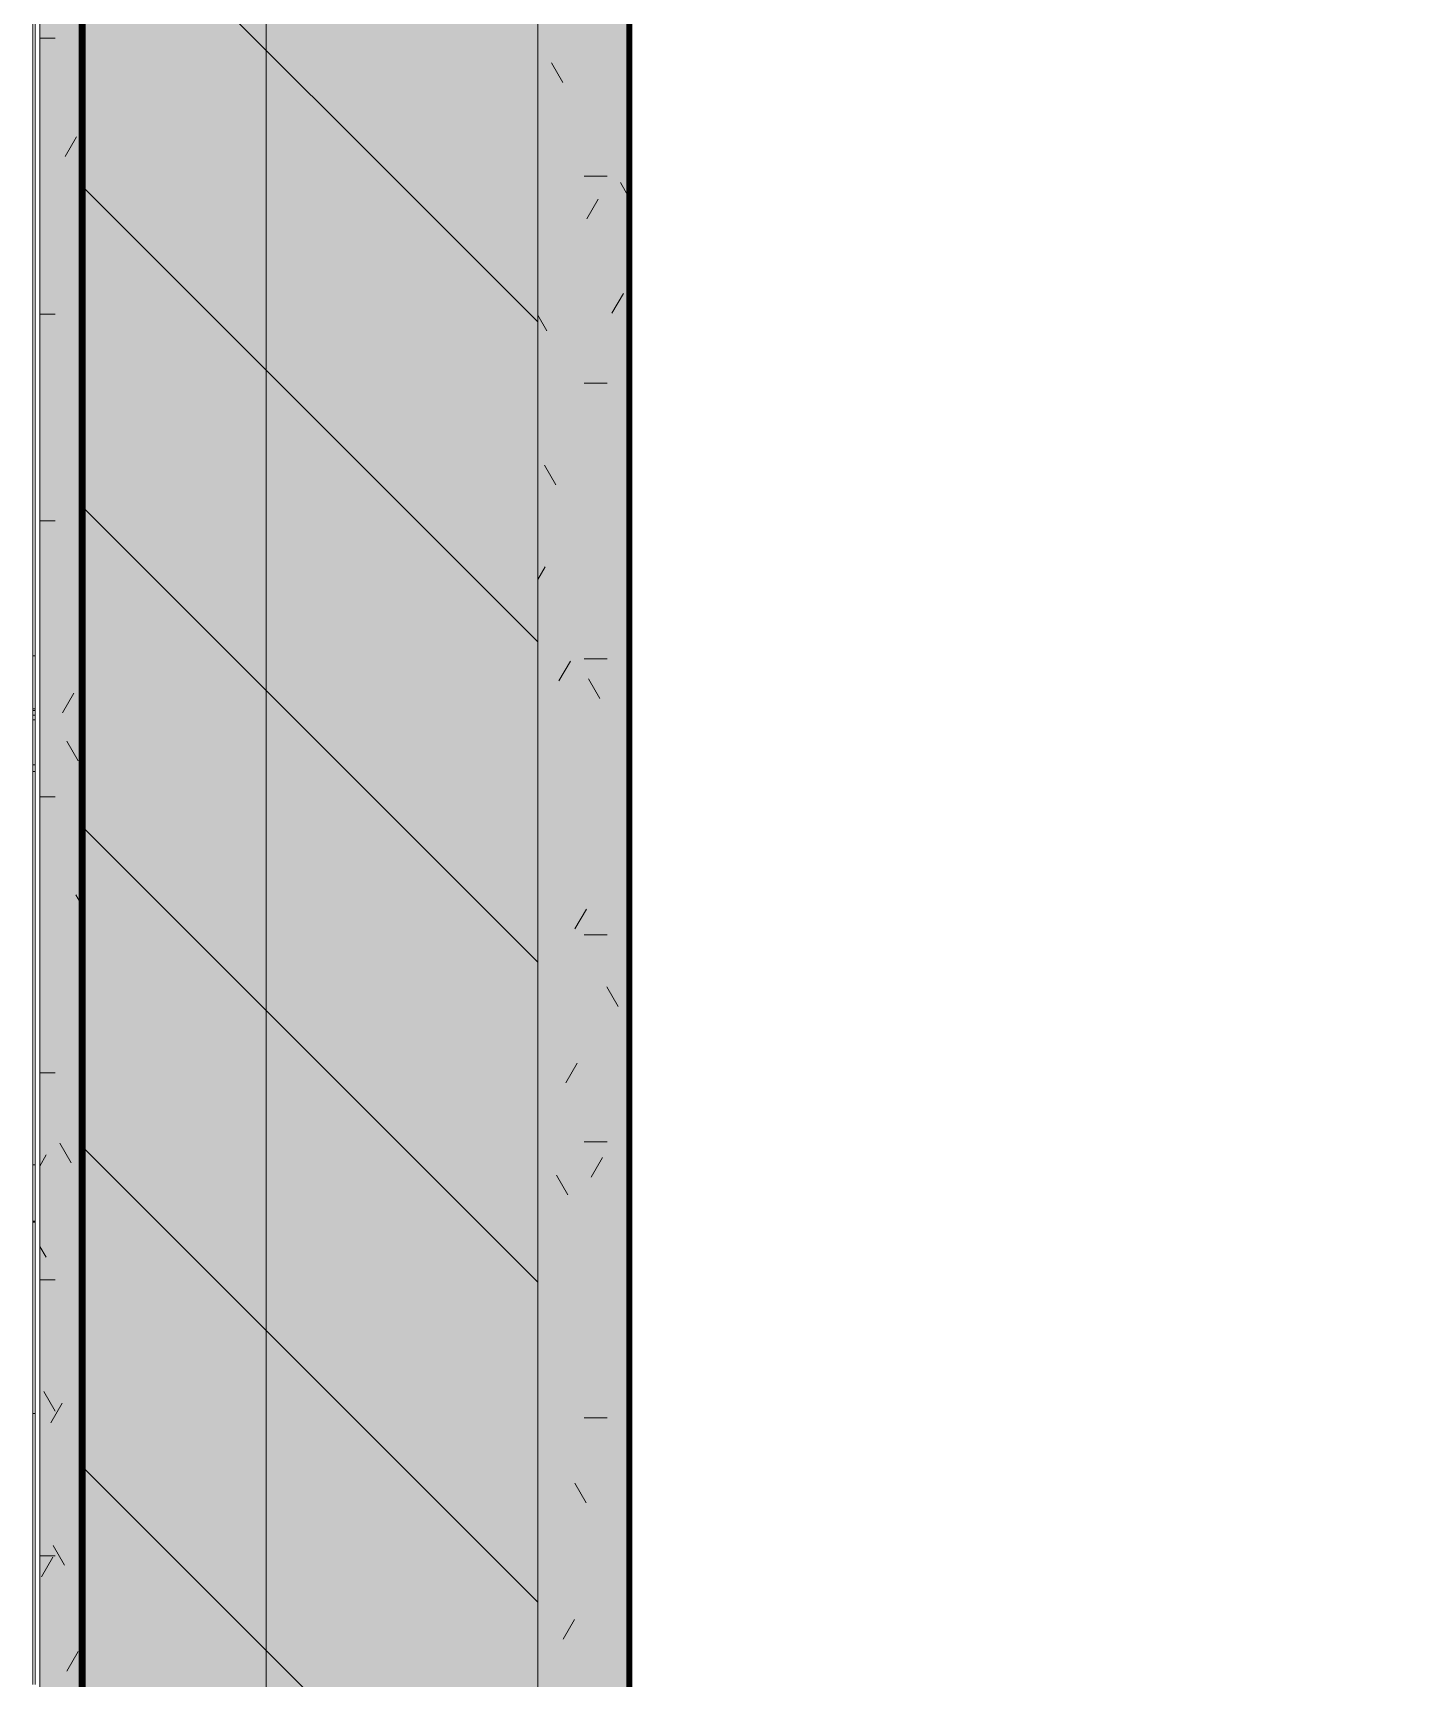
# Model space of a CAD drawing. Header units: millimetres. Extents: x -3817 to 677485, y -22715 to 103890.
# Drawn here: x 434386 to 434994, y 3450 to 4177 of the extents above; entities that cross this region are included whole.
import ezdxf

# ---------------------------------------------------------------- set-up
doc = ezdxf.new("R2010")
doc.units = ezdxf.units.MM
doc.layers.add('PDF _Геометрия', color=7, linetype='Continuous', true_color=0x1d1d1d)
doc.layers.add('PDF _Сплошная заливка', color=7, linetype='Continuous', true_color=0xffffff)

msp = doc.modelspace()

# ---------------------------------------------------------------- hatches: boundary and pattern name
at = {"layer": 'PDF _Сплошная заливка', "transparency": 33554559}
msp.add_hatch(color=256, dxfattribs=at).paths.add_polyline_path([(434481.98, 2069), (434608.64, 2069), (434608.64, 4319), (434408.64, 4319), (434408.64, 2069)])

# ---------------------------------------------------------------- linework, layer by layer
at = {"layer": 'PDF _Геометрия', "color": 171, "lineweight": 70, "true_color": 0x8080ff}
msp.add_lwpolyline([(434406.64, 12309), (434406.64, 2089.5), (434407.64, 2089.5), (434407.64, 12309)], close=True, dxfattribs=at)
at = {"layer": 'PDF _Геометрия', "color": 9, "lineweight": 9, "true_color": 0xc0c0c0}
for points in [[(434388.64, 12298), (434388.64, 1994), (434408.64, 1994), (434408.64, 2044), (434408.64, 2056.5), (434408.64, 2069), (434408.64, 4319), (434608.64, 4319), (434608.64, 2069), (434648.64, 2069)], [(436928.64, 2439), (436928.64, 2089), (434648.64, 2089), (434648.64, 4319)], [(434385.59, 4184.88), (434385.59, 4167.87), (434385.59, 4151.14), (434385.59, 4134.79), (434385.59, 4118.91), (434385.59, 4103.48), (434385.59, 4088.42), (434385.59, 4073.58), (434385.59, 4058.86), (434385.59, 4044.13), (434385.59, 4029.27), (434385.59, 4014.17), (434385.59, 3998.74), (434385.59, 3983.03), (434385.59, 3967.07), (434385.59, 3950.91), (434385.59, 3934.58), (434385.59, 3918.12), (434385.59, 3901.58)], [(434385.59, 3447.15), (434385.59, 3460.98), (434385.59, 3474.66), (434385.59, 3488.3), (434385.59, 3501.98), (434385.59, 3515.82), (434385.59, 3529.91), (434385.59, 3544.3), (434385.59, 3558.8), (434385.59, 3573.2), (434385.59, 3587.28), (434385.59, 3600.8), (434385.59, 3613.55), (434385.59, 3625.4), (434385.59, 3636.5), (434385.59, 3647.09), (434385.59, 3657.37), (434385.59, 3667.55), (434385.59, 3677.84), (434385.59, 3688.42), (434385.59, 3699.49), (434385.59, 3711.23), (434385.59, 3723.67), (434385.59, 3736.5), (434385.59, 3749.34), (434385.59, 3761.83), (434385.59, 3773.63), (434385.59, 3784.8), (434385.59, 3795.66), (434385.59, 3806.49), (434385.59, 3817.62), (434385.59, 3829.35), (434385.59, 3841.84), (434385.59, 3855), (434385.59, 3868.73), (434385.59, 3882.93), (434385.59, 3897.48), (434385.59, 3912.28), (434385.59, 3927.32), (434385.59, 3942.75), (434385.59, 3958.69), (434385.59, 3975.29), (434385.59, 3992.69), (434385.59, 4011.03), (434385.59, 4030.45), (434385.59, 4051.12), (434385.59, 4073.32), (434385.59, 4097.36), (434385.59, 4123.55), (434385.59, 4152.18), (434385.59, 4183.56)], [(434386.59, 3901.58), (434386.59, 3918.12), (434386.59, 3934.58), (434386.59, 3950.91), (434386.59, 3967.07), (434386.59, 3983.03), (434386.59, 3998.74), (434386.59, 4014.17), (434386.59, 4029.27), (434386.59, 4044.13), (434386.59, 4058.86), (434386.59, 4073.58), (434386.59, 4088.42), (434386.59, 4103.48), (434386.59, 4118.91), (434386.59, 4134.79), (434386.59, 4151.14), (434386.59, 4167.87), (434386.59, 4184.88)], [(434386.59, 4183.56), (434386.59, 4152.18), (434386.59, 4123.55), (434386.59, 4097.36), (434386.59, 4073.32), (434386.59, 4051.12), (434386.59, 4030.45), (434386.59, 4011.03), (434386.59, 3992.69), (434386.59, 3975.29), (434386.59, 3958.69), (434386.59, 3942.75), (434386.59, 3927.32), (434386.59, 3912.28), (434386.59, 3897.48), (434386.59, 3882.93), (434386.59, 3868.73), (434386.59, 3855), (434386.59, 3841.84), (434386.59, 3829.35), (434386.59, 3817.62), (434386.59, 3806.49), (434386.59, 3795.66), (434386.59, 3784.8), (434386.59, 3773.63), (434386.59, 3761.83), (434386.59, 3749.34), (434386.59, 3736.5), (434386.59, 3723.67), (434386.59, 3711.23), (434386.59, 3699.49), (434386.59, 3688.42), (434386.59, 3677.84), (434386.59, 3667.55), (434386.59, 3657.37), (434386.59, 3647.09), (434386.59, 3636.5), (434386.59, 3625.4), (434386.59, 3613.55), (434386.59, 3600.8), (434386.59, 3587.28), (434386.59, 3573.2), (434386.59, 3558.8), (434386.59, 3544.3), (434386.59, 3529.91), (434386.59, 3515.82), (434386.59, 3501.98), (434386.59, 3488.3), (434386.59, 3474.66), (434386.59, 3460.98), (434386.59, 3447.15)], [(434385.59, 4117.76), (434385.59, 4115.48), (434385.59, 4112.82), (434385.59, 4109.8), (434385.59, 4106.43), (434385.59, 4102.72), (434385.59, 4098.68), (434385.59, 4094.33), (434385.59, 4089.72), (434385.59, 4084.9), (434385.59, 4079.98), (434385.59, 4075), (434385.59, 4070.06), (434385.59, 4065.23), (434385.59, 4060.58), (434385.59, 4056.17), (434385.59, 4052.01), (434385.59, 4048.09), (434385.59, 4044.39), (434385.59, 4040.91), (434385.59, 4037.63), (434385.59, 4034.56), (434385.59, 4031.67), (434385.59, 4028.95), (434385.59, 4026.42), (434385.59, 4024.08)], [(434385.59, 4023.4), (434385.59, 4025.74), (434385.59, 4028.27), (434385.59, 4030.98), (434385.59, 4033.87), (434385.59, 4036.95), (434385.59, 4040.23), (434385.59, 4043.71), (434385.59, 4047.41), (434385.59, 4051.33), (434385.59, 4055.49), (434385.59, 4059.9), (434385.59, 4064.55), (434385.59, 4069.38), (434385.59, 4074.32), (434385.59, 4079.29), (434385.59, 4084.22), (434385.59, 4089.03), (434385.59, 4093.65), (434385.59, 4098), (434385.59, 4102.03), (434385.59, 4105.74), (434385.59, 4109.12), (434385.59, 4112.14), (434385.59, 4114.8), (434385.59, 4117.08)], [(434386.59, 4024.08), (434386.59, 4026.42), (434386.59, 4028.95), (434386.59, 4031.67), (434386.59, 4034.56), (434386.59, 4037.63), (434386.59, 4040.91), (434386.59, 4044.39), (434386.59, 4048.09), (434386.59, 4052.01), (434386.59, 4056.17), (434386.59, 4060.58), (434386.59, 4065.23), (434386.59, 4070.06), (434386.59, 4075), (434386.59, 4079.98), (434386.59, 4084.9), (434386.59, 4089.72), (434386.59, 4094.33), (434386.59, 4098.68), (434386.59, 4102.72), (434386.59, 4106.43), (434386.59, 4109.8), (434386.59, 4112.82), (434386.59, 4115.48), (434386.59, 4117.76)], [(434386.59, 4117.08), (434386.59, 4114.8), (434386.59, 4112.14), (434386.59, 4109.12), (434386.59, 4105.74), (434386.59, 4102.03), (434386.59, 4098), (434386.59, 4093.65), (434386.59, 4089.03), (434386.59, 4084.22), (434386.59, 4079.29), (434386.59, 4074.32), (434386.59, 4069.38), (434386.59, 4064.55), (434386.59, 4059.9), (434386.59, 4055.49), (434386.59, 4051.33), (434386.59, 4047.41), (434386.59, 4043.71), (434386.59, 4040.23), (434386.59, 4036.95), (434386.59, 4033.87), (434386.59, 4030.98), (434386.59, 4028.27), (434386.59, 4025.74), (434386.59, 4023.4)], [(434385.59, 4058.41), (434385.59, 4060.58), (434385.59, 4062.78), (434385.59, 4064.97), (434385.59, 4067.09)], [(434385.59, 4066.41), (434385.59, 4064.29), (434385.59, 4062.1), (434385.59, 4059.9), (434385.59, 4057.73)], [(434386.59, 4067.09), (434386.59, 4064.97), (434386.59, 4062.78), (434386.59, 4060.58), (434386.59, 4058.41)], [(434386.59, 4057.73), (434386.59, 4059.9), (434386.59, 4062.1), (434386.59, 4064.29), (434386.59, 4066.41)], [(434385.59, 4038.29), (434385.59, 4046.17), (434385.59, 4049.83), (434385.59, 4052.21)], [(434385.59, 4051.53), (434385.59, 4049.15), (434385.59, 4045.49), (434385.59, 4037.61)], [(434386.59, 4052.21), (434386.59, 4049.83), (434386.59, 4046.17), (434386.59, 4038.29)], [(434386.59, 4037.61), (434386.59, 4045.49), (434386.59, 4049.15), (434386.59, 4051.53)], [(434385.59, 4023.29), (434385.59, 4025.5), (434385.59, 4028.47), (434385.59, 4032.38), (434385.59, 4037.42)], [(434385.59, 4036.74), (434385.59, 4031.7), (434385.59, 4027.79), (434385.59, 4024.82), (434385.59, 4022.61)], [(434386.59, 4037.42), (434386.59, 4032.38), (434386.59, 4028.47), (434386.59, 4025.5), (434386.59, 4023.29)], [(434386.59, 4022.61), (434386.59, 4024.82), (434386.59, 4027.79), (434386.59, 4031.7), (434386.59, 4036.74)], [(434385.59, 3957.7), (434385.59, 3955.42), (434385.59, 3952.76), (434385.59, 3949.74), (434385.59, 3946.37), (434385.59, 3942.66), (434385.59, 3938.62), (434385.59, 3934.27), (434385.59, 3929.66), (434385.59, 3924.84), (434385.59, 3919.92), (434385.59, 3914.94), (434385.59, 3910), (434385.59, 3905.17), (434385.59, 3900.52), (434385.59, 3896.11), (434385.59, 3891.95), (434385.59, 3888.03), (434385.59, 3884.33), (434385.59, 3880.85), (434385.59, 3877.57), (434385.59, 3874.5), (434385.59, 3871.61), (434385.59, 3868.89), (434385.59, 3866.36), (434385.59, 3864.02), (434385.59, 3861.91), (434385.59, 3860.06), (434385.59, 3858.48), (434385.59, 3857.22), (434385.59, 3856.27), (434385.59, 3855.6), (434385.59, 3855.16), (434385.59, 3854.88), (434385.59, 3854.69), (434385.59, 3854.55), (434385.59, 3854.39), (434385.59, 3854.18), (434385.59, 3853.97), (434385.59, 3853.76), (434385.59, 3853.57), (434385.59, 3853.44), (434385.59, 3853.38)], [(434385.59, 3852.52), (434385.59, 3852.58), (434385.59, 3852.72), (434385.59, 3852.9), (434385.59, 3853.11), (434385.59, 3853.33), (434385.59, 3853.53), (434385.59, 3853.69), (434385.59, 3853.83), (434385.59, 3854.02), (434385.59, 3854.3), (434385.59, 3854.75), (434385.59, 3855.41), (434385.59, 3856.36), (434385.59, 3857.62), (434385.59, 3859.2), (434385.59, 3861.05), (434385.59, 3863.16), (434385.59, 3865.5), (434385.59, 3868.03), (434385.59, 3870.75), (434385.59, 3873.64), (434385.59, 3876.72), (434385.59, 3879.99), (434385.59, 3883.47), (434385.59, 3887.17), (434385.59, 3891.1), (434385.59, 3895.26), (434385.59, 3899.66), (434385.59, 3904.31), (434385.59, 3909.14), (434385.59, 3914.08), (434385.59, 3919.06), (434385.59, 3923.99), (434385.59, 3928.8), (434385.59, 3933.41), (434385.59, 3937.76), (434385.59, 3941.8), (434385.59, 3945.51), (434385.59, 3948.88), (434385.59, 3951.9), (434385.59, 3954.56), (434385.59, 3956.84)], [(434385.59, 3954.82), (434385.59, 3952.54), (434385.59, 3949.88), (434385.59, 3946.86), (434385.59, 3943.49), (434385.59, 3939.78), (434385.59, 3935.74), (434385.59, 3931.39), (434385.59, 3926.78), (434385.59, 3921.97), (434385.59, 3917.04), (434385.59, 3912.06), (434385.59, 3907.12), (434385.59, 3902.29), (434385.59, 3897.64), (434385.59, 3893.23), (434385.59, 3889.07), (434385.59, 3885.15), (434385.59, 3881.45), (434385.59, 3877.97), (434385.59, 3874.7), (434385.59, 3871.62), (434385.59, 3868.73), (434385.59, 3866.01), (434385.59, 3863.48), (434385.59, 3861.14), (434385.59, 3859.03), (434385.59, 3857.18), (434385.59, 3855.6), (434385.59, 3854.33), (434385.59, 3853.39), (434385.59, 3852.72), (434385.59, 3852.28), (434385.59, 3852), (434385.59, 3851.81), (434385.59, 3851.67), (434385.59, 3851.51), (434385.59, 3851.3), (434385.59, 3851.09), (434385.59, 3850.88), (434385.59, 3850.69), (434385.59, 3850.56), (434385.59, 3850.5)], [(434386.59, 3853.38), (434386.59, 3853.44), (434386.59, 3853.57), (434386.59, 3853.76), (434386.59, 3853.97), (434386.59, 3854.18), (434386.59, 3854.39), (434386.59, 3854.55), (434386.59, 3854.69), (434386.59, 3854.88), (434386.59, 3855.16), (434386.59, 3855.6), (434386.59, 3856.27), (434386.59, 3857.22), (434386.59, 3858.48), (434386.59, 3860.06), (434386.59, 3861.91), (434386.59, 3864.02), (434386.59, 3866.36), (434386.59, 3868.89), (434386.59, 3871.61), (434386.59, 3874.5), (434386.59, 3877.57), (434386.59, 3880.85), (434386.59, 3884.33), (434386.59, 3888.03), (434386.59, 3891.95), (434386.59, 3896.11), (434386.59, 3900.52), (434386.59, 3905.17), (434386.59, 3910), (434386.59, 3914.94), (434386.59, 3919.92), (434386.59, 3924.84), (434386.59, 3929.66), (434386.59, 3934.27), (434386.59, 3938.62), (434386.59, 3942.66), (434386.59, 3946.37), (434386.59, 3949.74), (434386.59, 3952.76), (434386.59, 3955.42), (434386.59, 3957.7)], [(434386.59, 3956.84), (434386.59, 3954.56), (434386.59, 3951.9), (434386.59, 3948.88), (434386.59, 3945.51), (434386.59, 3941.8), (434386.59, 3937.76), (434386.59, 3933.41), (434386.59, 3928.8), (434386.59, 3923.99), (434386.59, 3919.06), (434386.59, 3914.08), (434386.59, 3909.14), (434386.59, 3904.31), (434386.59, 3899.66), (434386.59, 3895.26), (434386.59, 3891.1), (434386.59, 3887.17), (434386.59, 3883.47), (434386.59, 3879.99), (434386.59, 3876.72), (434386.59, 3873.64), (434386.59, 3870.75), (434386.59, 3868.03), (434386.59, 3865.5), (434386.59, 3863.16), (434386.59, 3861.05), (434386.59, 3859.2), (434386.59, 3857.62), (434386.59, 3856.36), (434386.59, 3855.41), (434386.59, 3854.75), (434386.59, 3854.3), (434386.59, 3854.02), (434386.59, 3853.83), (434386.59, 3853.69), (434386.59, 3853.53), (434386.59, 3853.33), (434386.59, 3853.11), (434386.59, 3852.9), (434386.59, 3852.72), (434386.59, 3852.58), (434386.59, 3852.52)], [(434386.59, 3850.5), (434386.59, 3850.56), (434386.59, 3850.69), (434386.59, 3850.88), (434386.59, 3851.09), (434386.59, 3851.3), (434386.59, 3851.51), (434386.59, 3851.67), (434386.59, 3851.81), (434386.59, 3852), (434386.59, 3852.28), (434386.59, 3852.72), (434386.59, 3853.39), (434386.59, 3854.33), (434386.59, 3855.6), (434386.59, 3857.18), (434386.59, 3859.03), (434386.59, 3861.14), (434386.59, 3863.48), (434386.59, 3866.01), (434386.59, 3868.73), (434386.59, 3871.62), (434386.59, 3874.7), (434386.59, 3877.97), (434386.59, 3881.45), (434386.59, 3885.15), (434386.59, 3889.07), (434386.59, 3893.23), (434386.59, 3897.64), (434386.59, 3902.29), (434386.59, 3907.12), (434386.59, 3912.06), (434386.59, 3917.04), (434386.59, 3921.97), (434386.59, 3926.78), (434386.59, 3931.39), (434386.59, 3935.74), (434386.59, 3939.78), (434386.59, 3943.49), (434386.59, 3946.86), (434386.59, 3949.88), (434386.59, 3952.54), (434386.59, 3954.82)], [(434385.59, 3848.42), (434385.59, 3848.48), (434385.59, 3848.61), (434385.59, 3848.79), (434385.59, 3849), (434385.59, 3849.22), (434385.59, 3849.42), (434385.59, 3849.58), (434385.59, 3849.73), (434385.59, 3849.91), (434385.59, 3850.2), (434385.59, 3850.64), (434385.59, 3851.3), (434385.59, 3852.25), (434385.59, 3853.52), (434385.59, 3855.09), (434385.59, 3856.95), (434385.59, 3859.06), (434385.59, 3861.39), (434385.59, 3863.93), (434385.59, 3866.64), (434385.59, 3869.53), (434385.59, 3872.61), (434385.59, 3875.88), (434385.59, 3879.37), (434385.59, 3883.06), (434385.59, 3886.99), (434385.59, 3891.15), (434385.59, 3895.56), (434385.59, 3900.2), (434385.59, 3905.04), (434385.59, 3909.98), (434385.59, 3914.95), (434385.59, 3919.88), (434385.59, 3924.69), (434385.59, 3929.31), (434385.59, 3933.65), (434385.59, 3937.69), (434385.59, 3941.4), (434385.59, 3944.78), (434385.59, 3947.8), (434385.59, 3950.45), (434385.59, 3952.73)], [(434386.59, 3952.73), (434386.59, 3950.45), (434386.59, 3947.8), (434386.59, 3944.78), (434386.59, 3941.4), (434386.59, 3937.69), (434386.59, 3933.65), (434386.59, 3929.31), (434386.59, 3924.69), (434386.59, 3919.88), (434386.59, 3914.95), (434386.59, 3909.98), (434386.59, 3905.04), (434386.59, 3900.2), (434386.59, 3895.56), (434386.59, 3891.15), (434386.59, 3886.99), (434386.59, 3883.06), (434386.59, 3879.37), (434386.59, 3875.88), (434386.59, 3872.61), (434386.59, 3869.53), (434386.59, 3866.64), (434386.59, 3863.93), (434386.59, 3861.39), (434386.59, 3859.06), (434386.59, 3856.95), (434386.59, 3855.09), (434386.59, 3853.52), (434386.59, 3852.25), (434386.59, 3851.3), (434386.59, 3850.64), (434386.59, 3850.2), (434386.59, 3849.91), (434386.59, 3849.73), (434386.59, 3849.58), (434386.59, 3849.42), (434386.59, 3849.22), (434386.59, 3849), (434386.59, 3848.79), (434386.59, 3848.61), (434386.59, 3848.48), (434386.59, 3848.42)], [(434385.59, 3853.38), (434385.59, 3853.4), (434385.59, 3853.49), (434385.59, 3853.65), (434385.59, 3853.87), (434385.59, 3854.15), (434385.59, 3854.48), (434385.59, 3854.86), (434385.59, 3855.28), (434385.59, 3855.76), (434385.59, 3856.3), (434385.59, 3856.92), (434385.59, 3857.63), (434385.59, 3858.43), (434385.59, 3859.33), (434385.59, 3860.36), (434385.59, 3861.6), (434385.59, 3863.23), (434385.59, 3865.44), (434385.59, 3868.41), (434385.59, 3872.32), (434385.59, 3877.36), (434385.59, 3878.23), (434385.59, 3886.11), (434385.59, 3889.77), (434385.59, 3892.15), (434385.59, 3894.25), (434385.59, 3896.26), (434385.59, 3898.35), (434385.59, 3900.52), (434385.59, 3902.72), (434385.59, 3904.91), (434385.59, 3907.03)], [(434385.59, 3906.17), (434385.59, 3904.05), (434385.59, 3901.86), (434385.59, 3899.66), (434385.59, 3897.49), (434385.59, 3895.4), (434385.59, 3893.39), (434385.59, 3891.29), (434385.59, 3888.91), (434385.59, 3885.25), (434385.59, 3877.37), (434386.59, 3877.37), (434386.59, 3885.25), (434386.59, 3888.91), (434386.59, 3891.29), (434386.59, 3893.39), (434386.59, 3895.4), (434386.59, 3897.49), (434386.59, 3899.66), (434386.59, 3901.86), (434386.59, 3904.05), (434386.59, 3906.17)], [(434385.59, 3904.15), (434385.59, 3902.03), (434385.59, 3899.84), (434385.59, 3897.64), (434385.59, 3895.47), (434385.59, 3893.38), (434385.59, 3891.37), (434385.59, 3889.27), (434385.59, 3886.89), (434385.59, 3883.23), (434385.59, 3875.35), (434385.59, 3874.48), (434385.59, 3869.44), (434385.59, 3865.53), (434385.59, 3862.56), (434385.59, 3860.35), (434385.59, 3858.72), (434385.59, 3857.48), (434385.59, 3856.45), (434385.59, 3855.54), (434385.59, 3854.75), (434385.59, 3854.04), (434385.59, 3853.42), (434385.59, 3852.88), (434385.59, 3852.4), (434385.59, 3851.98), (434385.59, 3851.6), (434385.59, 3851.26), (434385.59, 3850.99), (434385.59, 3850.77), (434385.59, 3850.61), (434385.59, 3850.52), (434385.59, 3850.5), (434386.59, 3850.5), (434386.59, 3850.52), (434386.59, 3850.61), (434386.59, 3850.77), (434386.59, 3850.99), (434386.59, 3851.26), (434386.59, 3851.6), (434386.59, 3851.98), (434386.59, 3852.4), (434386.59, 3852.88), (434386.59, 3853.42), (434386.59, 3854.04), (434386.59, 3854.75), (434386.59, 3855.54), (434386.59, 3856.45), (434386.59, 3857.48), (434386.59, 3858.72), (434386.59, 3860.35), (434386.59, 3862.56), (434386.59, 3865.53), (434386.59, 3869.44), (434386.59, 3874.48), (434386.59, 3875.35), (434386.59, 3883.23), (434386.59, 3886.89), (434386.59, 3889.27), (434386.59, 3891.37), (434386.59, 3893.38), (434386.59, 3895.47), (434386.59, 3897.64), (434386.59, 3899.84), (434386.59, 3902.03), (434386.59, 3904.15)], [(434386.59, 3907.03), (434386.59, 3904.91), (434386.59, 3902.72), (434386.59, 3900.52), (434386.59, 3898.35), (434386.59, 3896.26), (434386.59, 3894.25), (434386.59, 3892.15), (434386.59, 3889.77), (434386.59, 3886.11), (434386.59, 3878.23), (434386.59, 3877.36), (434386.59, 3872.32), (434386.59, 3868.41), (434386.59, 3865.44), (434386.59, 3863.23), (434386.59, 3861.6), (434386.59, 3860.36), (434386.59, 3859.33), (434386.59, 3858.43), (434386.59, 3857.63), (434386.59, 3856.92), (434386.59, 3856.3), (434386.59, 3855.76), (434386.59, 3855.28), (434386.59, 3854.86), (434386.59, 3854.48), (434386.59, 3854.15), (434386.59, 3853.87), (434386.59, 3853.65), (434386.59, 3853.49), (434386.59, 3853.4), (434386.59, 3853.38)], [(434385.59, 3902.06), (434385.59, 3899.94), (434385.59, 3897.76), (434385.59, 3895.55), (434385.59, 3893.38), (434385.59, 3891.29), (434385.59, 3889.28), (434385.59, 3887.18), (434385.59, 3884.8), (434385.59, 3881.15), (434385.59, 3873.27), (434386.59, 3873.27), (434386.59, 3881.15), (434386.59, 3884.8), (434386.59, 3887.18), (434386.59, 3889.28), (434386.59, 3891.29), (434386.59, 3893.38), (434386.59, 3895.55), (434386.59, 3897.76), (434386.59, 3899.94), (434386.59, 3902.06)], [(434385.59, 3878.23), (434386.59, 3878.23)], [(434385.59, 3876.5), (434385.59, 3871.46), (434385.59, 3867.55), (434385.59, 3864.58), (434385.59, 3862.37), (434385.59, 3860.74), (434385.59, 3859.5), (434385.59, 3858.47), (434385.59, 3857.57), (434385.59, 3856.77), (434385.59, 3856.06), (434385.59, 3855.45), (434385.59, 3854.9), (434385.59, 3854.42), (434385.59, 3854), (434385.59, 3853.62), (434385.59, 3853.29), (434385.59, 3853.01), (434385.59, 3852.79), (434385.59, 3852.63), (434385.59, 3852.54), (434385.59, 3852.52)], [(434386.59, 3875.35), (434385.59, 3875.35)], [(434386.59, 3852.52), (434386.59, 3852.54), (434386.59, 3852.63), (434386.59, 3852.79), (434386.59, 3853.01), (434386.59, 3853.29), (434386.59, 3853.62), (434386.59, 3854), (434386.59, 3854.42), (434386.59, 3854.9), (434386.59, 3855.45), (434386.59, 3856.06), (434386.59, 3856.77), (434386.59, 3857.57), (434386.59, 3858.47), (434386.59, 3859.5), (434386.59, 3860.74), (434386.59, 3862.37), (434386.59, 3864.58), (434386.59, 3867.55), (434386.59, 3871.46), (434386.59, 3876.5)], [(434385.59, 3872.4), (434385.59, 3867.36), (434385.59, 3863.44), (434385.59, 3860.48), (434385.59, 3858.27), (434385.59, 3856.63), (434385.59, 3855.39), (434385.59, 3854.37), (434385.59, 3853.46), (434385.59, 3852.66), (434385.59, 3851.96), (434385.59, 3851.34), (434385.59, 3850.8), (434385.59, 3850.32), (434385.59, 3849.89), (434385.59, 3849.51), (434385.59, 3849.18), (434385.59, 3848.9), (434385.59, 3848.68), (434385.59, 3848.53), (434385.59, 3848.44), (434385.59, 3848.42)], [(434386.59, 3848.42), (434386.59, 3848.44), (434386.59, 3848.53), (434386.59, 3848.68), (434386.59, 3848.9), (434386.59, 3849.18), (434386.59, 3849.51), (434386.59, 3849.89), (434386.59, 3850.32), (434386.59, 3850.8), (434386.59, 3851.34), (434386.59, 3851.96), (434386.59, 3852.66), (434386.59, 3853.46), (434386.59, 3854.37), (434386.59, 3855.39), (434386.59, 3856.63), (434386.59, 3858.27), (434386.59, 3860.48), (434386.59, 3863.44), (434386.59, 3867.36), (434386.59, 3872.4)], [(434385.59, 3853.38), (434386.59, 3853.38)], [(434386.59, 3676.69), (434386.59, 3676.63), (434386.59, 3676.5), (434386.59, 3676.32), (434386.59, 3676.11), (434386.59, 3675.89), (434386.59, 3675.69), (434386.59, 3675.53), (434386.59, 3675.38), (434386.59, 3675.2), (434386.59, 3674.92), (434386.59, 3674.47), (434386.59, 3673.81), (434386.59, 3672.86), (434386.59, 3671.59), (434386.59, 3670.02), (434386.59, 3668.16), (434386.59, 3666.06), (434386.59, 3663.72), (434386.59, 3661.18), (434386.59, 3658.47), (434386.59, 3655.58), (434386.59, 3652.5), (434386.59, 3649.23), (434386.59, 3645.75), (434386.59, 3642.05), (434386.59, 3638.12), (434386.59, 3633.96), (434386.59, 3629.56), (434386.59, 3624.91), (434386.59, 3620.08), (434386.59, 3615.13), (434386.59, 3610.16), (434386.59, 3605.23), (434386.59, 3600.42), (434386.59, 3595.81), (434386.59, 3591.46), (434386.59, 3587.42), (434386.59, 3583.71), (434386.59, 3580.34), (434386.59, 3577.32), (434386.59, 3574.66), (434386.59, 3572.38), (434386.59, 3570.49), (434386.59, 3568.99), (434386.59, 3567.88), (434386.59, 3567.17), (434386.59, 3566.85), (434386.59, 3566.83), (434386.59, 3566.89), (434386.59, 3567.22), (434386.59, 3567.76), (434386.59, 3568.45), (434386.59, 3569.23), (434386.59, 3570.09), (434386.59, 3571.03), (434386.59, 3572.06), (434386.59, 3573.16), (434386.59, 3574.34), (434386.59, 3575.58), (434386.59, 3576.86), (434386.59, 3578.16), (434386.59, 3579.46), (434386.59, 3580.74), (434386.59, 3581.97), (434386.59, 3583.19), (434386.59, 3584.4), (434386.59, 3585.62), (434386.59, 3586.88), (434386.59, 3588.2), (434386.59, 3589.59), (434386.59, 3591.04), (434386.59, 3592.56), (434386.59, 3594.14), (434386.59, 3595.76), (434386.59, 3597.43), (434386.59, 3599.14), (434386.59, 3600.9), (434386.59, 3602.74), (434386.59, 3604.64), (434386.59, 3606.63), (434386.59, 3608.68), (434386.59, 3610.76), (434386.59, 3612.86), (434386.59, 3614.92), (434386.59, 3616.96), (434386.59, 3618.97), (434386.59, 3620.99), (434386.59, 3623.05), (434386.59, 3625.17), (434386.59, 3627.35), (434386.59, 3629.56), (434386.59, 3631.73), (434386.59, 3633.82), (434386.59, 3635.83), (434386.59, 3637.93), (434386.59, 3640.31), (434386.59, 3643.97), (434386.59, 3651.85), (434386.59, 3652.72), (434386.59, 3657.76), (434386.59, 3661.67), (434386.59, 3664.64), (434386.59, 3666.85), (434386.59, 3668.48), (434386.59, 3669.72), (434386.59, 3670.75), (434386.59, 3671.65), (434386.59, 3672.45), (434386.59, 3673.16), (434386.59, 3673.77), (434386.59, 3674.32), (434386.59, 3674.8), (434386.59, 3675.22), (434386.59, 3675.6), (434386.59, 3675.93), (434386.59, 3676.21), (434386.59, 3676.43), (434386.59, 3676.59), (434386.59, 3676.68), (434386.59, 3676.7), (434385.59, 3676.7), (434385.59, 3676.68), (434385.59, 3676.59), (434385.59, 3676.43), (434385.59, 3676.21), (434385.59, 3675.93), (434385.59, 3675.6), (434385.59, 3675.22), (434385.59, 3674.8), (434385.59, 3674.32), (434385.59, 3673.77), (434385.59, 3673.16), (434385.59, 3672.45), (434385.59, 3671.65), (434385.59, 3670.75), (434385.59, 3669.72), (434385.59, 3668.48), (434385.59, 3666.85), (434385.59, 3664.64), (434385.59, 3661.67), (434385.59, 3657.76), (434385.59, 3652.72), (434385.59, 3651.85), (434385.59, 3643.97), (434385.59, 3640.31), (434385.59, 3637.93), (434385.59, 3635.83), (434385.59, 3633.82), (434385.59, 3631.73), (434385.59, 3629.56), (434385.59, 3627.35), (434385.59, 3625.17), (434385.59, 3623.05), (434385.59, 3620.99), (434385.59, 3618.97), (434385.59, 3616.96), (434385.59, 3614.92), (434385.59, 3612.86), (434385.59, 3610.76), (434385.59, 3608.68), (434385.59, 3606.63), (434385.59, 3604.64), (434385.59, 3602.74), (434385.59, 3600.9), (434385.59, 3599.14), (434385.59, 3597.43), (434385.59, 3595.76), (434385.59, 3594.14), (434385.59, 3592.56), (434385.59, 3591.04), (434385.59, 3589.59), (434385.59, 3588.2), (434385.59, 3586.88), (434385.59, 3585.62), (434385.59, 3584.4), (434385.59, 3583.19), (434385.59, 3581.97), (434385.59, 3580.74), (434385.59, 3579.46), (434385.59, 3578.16), (434385.59, 3576.86), (434385.59, 3575.58), (434385.59, 3574.34), (434385.59, 3573.16), (434385.59, 3572.06), (434385.59, 3571.03), (434385.59, 3570.09), (434385.59, 3569.23), (434385.59, 3568.45), (434385.59, 3567.76), (434385.59, 3567.22), (434385.59, 3566.89), (434385.59, 3566.83), (434385.59, 3566.85), (434385.59, 3567.17), (434385.59, 3567.88), (434385.59, 3568.99), (434385.59, 3570.49), (434385.59, 3572.38), (434385.59, 3574.66), (434385.59, 3577.32), (434385.59, 3580.34), (434385.59, 3583.71), (434385.59, 3587.42), (434385.59, 3591.46), (434385.59, 3595.81), (434385.59, 3600.42), (434385.59, 3605.23), (434385.59, 3610.16), (434385.59, 3615.13), (434385.59, 3620.08), (434385.59, 3624.91), (434385.59, 3629.56), (434385.59, 3633.96), (434385.59, 3638.12), (434385.59, 3642.05), (434385.59, 3645.75), (434385.59, 3649.23), (434385.59, 3652.5), (434385.59, 3655.58), (434385.59, 3658.47), (434385.59, 3661.18), (434385.59, 3663.72), (434385.59, 3666.06), (434385.59, 3668.16), (434385.59, 3670.02), (434385.59, 3671.59), (434385.59, 3672.86), (434385.59, 3673.81), (434385.59, 3674.47), (434385.59, 3674.92), (434385.59, 3675.2), (434385.59, 3675.38), (434385.59, 3675.53), (434385.59, 3675.69), (434385.59, 3675.89), (434385.59, 3676.11), (434385.59, 3676.32), (434385.59, 3676.5), (434385.59, 3676.63), (434385.59, 3676.69)], [(434386.59, 3676.27), (434386.59, 3676.21), (434386.59, 3676.08), (434386.59, 3675.9), (434386.59, 3675.69), (434386.59, 3675.47), (434386.59, 3675.27), (434386.59, 3675.11), (434386.59, 3674.96), (434386.59, 3674.78), (434386.59, 3674.5), (434386.59, 3674.05), (434386.59, 3673.39), (434386.59, 3672.44), (434386.59, 3671.17), (434386.59, 3669.6), (434386.59, 3667.74), (434386.59, 3665.63), (434386.59, 3663.3), (434386.59, 3660.76), (434386.59, 3658.05), (434386.59, 3655.16), (434386.59, 3652.08), (434386.59, 3648.81), (434386.59, 3645.32), (434386.59, 3641.63), (434386.59, 3637.7), (434386.59, 3633.54), (434386.59, 3629.14), (434386.59, 3624.49), (434386.59, 3619.65), (434386.59, 3614.71), (434386.59, 3609.74), (434386.59, 3604.81), (434386.59, 3600), (434386.59, 3595.38), (434386.59, 3591.04), (434386.59, 3587), (434386.59, 3583.29), (434386.59, 3579.91), (434386.59, 3576.89), (434386.59, 3574.24), (434386.59, 3571.96), (434386.59, 3570.07), (434386.59, 3568.56), (434386.59, 3567.46), (434386.59, 3566.74), (434386.59, 3566.43), (434386.59, 3566.4), (434386.59, 3566.47), (434386.59, 3566.8), (434386.59, 3567.34), (434386.59, 3568.03), (434386.59, 3568.8), (434386.59, 3569.67), (434386.59, 3570.61), (434386.59, 3571.64), (434386.59, 3572.74), (434386.59, 3573.92), (434386.59, 3575.16), (434386.59, 3576.44), (434386.59, 3577.74), (434386.59, 3579.04), (434386.59, 3580.31), (434386.59, 3581.55), (434386.59, 3582.77), (434386.59, 3583.97), (434386.59, 3585.2), (434386.59, 3586.46), (434386.59, 3587.78), (434386.59, 3589.17), (434386.59, 3590.62), (434386.59, 3592.14), (434386.59, 3593.72), (434386.59, 3595.34), (434386.59, 3597.01), (434386.59, 3598.72), (434386.59, 3600.48), (434386.59, 3602.31), (434386.59, 3604.22), (434386.59, 3606.21), (434386.59, 3608.26), (434386.59, 3610.34), (434386.59, 3612.43), (434386.59, 3614.5), (434386.59, 3616.53), (434386.59, 3618.55), (434386.59, 3620.57), (434386.59, 3622.63), (434386.59, 3624.75), (434386.59, 3626.93), (434386.59, 3629.14), (434386.59, 3631.31), (434386.59, 3633.4), (434386.59, 3635.41), (434386.59, 3637.51), (434386.59, 3639.89), (434386.59, 3643.54), (434386.59, 3651.43), (434385.59, 3651.43), (434385.59, 3643.54), (434385.59, 3639.89), (434385.59, 3637.51), (434385.59, 3635.41), (434385.59, 3633.4), (434385.59, 3631.31), (434385.59, 3629.14), (434385.59, 3626.93), (434385.59, 3624.75), (434385.59, 3622.63), (434385.59, 3620.57), (434385.59, 3618.55), (434385.59, 3616.53), (434385.59, 3614.5), (434385.59, 3612.43), (434385.59, 3610.34), (434385.59, 3608.26), (434385.59, 3606.21), (434385.59, 3604.22), (434385.59, 3602.31), (434385.59, 3600.48), (434385.59, 3598.72), (434385.59, 3597.01), (434385.59, 3595.34), (434385.59, 3593.72), (434385.59, 3592.14), (434385.59, 3590.62), (434385.59, 3589.17), (434385.59, 3587.78), (434385.59, 3586.46), (434385.59, 3585.2), (434385.59, 3583.97), (434385.59, 3582.77), (434385.59, 3581.55), (434385.59, 3580.31), (434385.59, 3579.04), (434385.59, 3577.74), (434385.59, 3576.44), (434385.59, 3575.16), (434385.59, 3573.92), (434385.59, 3572.74), (434385.59, 3571.64), (434385.59, 3570.61), (434385.59, 3569.67), (434385.59, 3568.8), (434385.59, 3568.03), (434385.59, 3567.34), (434385.59, 3566.8), (434385.59, 3566.47), (434385.59, 3566.4), (434385.59, 3566.43), (434385.59, 3566.74), (434385.59, 3567.46), (434385.59, 3568.56), (434385.59, 3570.07), (434385.59, 3571.96), (434385.59, 3574.24), (434385.59, 3576.89), (434385.59, 3579.91), (434385.59, 3583.29), (434385.59, 3587), (434385.59, 3591.04), (434385.59, 3595.38), (434385.59, 3600), (434385.59, 3604.81), (434385.59, 3609.74), (434385.59, 3614.71), (434385.59, 3619.65), (434385.59, 3624.49), (434385.59, 3629.14), (434385.59, 3633.54), (434385.59, 3637.7), (434385.59, 3641.63), (434385.59, 3645.32), (434385.59, 3648.81), (434385.59, 3652.08), (434385.59, 3655.16), (434385.59, 3658.05), (434385.59, 3660.76), (434385.59, 3663.3), (434385.59, 3665.63), (434385.59, 3667.74), (434385.59, 3669.6), (434385.59, 3671.17), (434385.59, 3672.44), (434385.59, 3673.39), (434385.59, 3674.05), (434385.59, 3674.5), (434385.59, 3674.78), (434385.59, 3674.96), (434385.59, 3675.11), (434385.59, 3675.27), (434385.59, 3675.47), (434385.59, 3675.69), (434385.59, 3675.9), (434385.59, 3676.08), (434385.59, 3676.21), (434385.59, 3676.27)], [(434385.59, 3676.27), (434385.59, 3676.25), (434385.59, 3676.16), (434385.59, 3676.01), (434385.59, 3675.79), (434385.59, 3675.51), (434385.59, 3675.18), (434385.59, 3674.8), (434385.59, 3674.37), (434385.59, 3673.9), (434385.59, 3673.35), (434385.59, 3672.73), (434385.59, 3672.03), (434385.59, 3671.23), (434385.59, 3670.32), (434385.59, 3669.3), (434385.59, 3668.06), (434385.59, 3666.42), (434385.59, 3664.21), (434385.59, 3661.25), (434385.59, 3657.33), (434385.59, 3652.29)], [(434386.59, 3652.29), (434386.59, 3657.33), (434386.59, 3661.25), (434386.59, 3664.21), (434386.59, 3666.42), (434386.59, 3668.06), (434386.59, 3669.3), (434386.59, 3670.32), (434386.59, 3671.23), (434386.59, 3672.03), (434386.59, 3672.73), (434386.59, 3673.35), (434386.59, 3673.9), (434386.59, 3674.37), (434386.59, 3674.8), (434386.59, 3675.18), (434386.59, 3675.51), (434386.59, 3675.79), (434386.59, 3676.01), (434386.59, 3676.16), (434386.59, 3676.25), (434386.59, 3676.27)], [(434386.59, 3651.85), (434385.59, 3651.85)], [(434385.59, 3566.83), (434386.59, 3566.83)]]:
    msp.add_lwpolyline(points, dxfattribs=at)
for points in [[(434407.64, 12299), (434407.64, 2089.5), (434408.64, 2089.5), (434408.64, 12299)], [(434386.59, 3901.58), (434386.59, 4693.59), (434385.59, 4693.59), (434385.59, 3901.58)], [(434408.64, 4319), (434408.64, 2069), (434608.64, 2069), (434608.64, 4319)]]:
    msp.add_lwpolyline(points, close=True, dxfattribs=at)
at = {"layer": 'PDF _Геометрия', "color": 231, "lineweight": 70, "true_color": 0xff80c0}
for points in [[(436928.64, 2440), (436609.12, 2440), (436608.12, 2440), (436608.12, 2090), (434649.64, 2090), (434649.64, 11298)], [(434648.64, 4319), (434648.64, 2090), (434648.64, 2089), (436609.12, 2089)]]:
    msp.add_lwpolyline(points, dxfattribs=at)
at = {"layer": 'PDF _Геометрия', "color": 253, "lineweight": 9, "true_color": 0xaaaaaa}
msp.add_lwpolyline([(434488.64, 12.75), (434488.64, 2512.74), (434488.64, 4836.27)], dxfattribs=at)
at = {"layer": 'PDF _Геометрия', "lineweight": 9}
for points in [[(434608.64, 4049.13), (434408.64, 4249.13)], [(434608.64, 3907.71), (434408.64, 4107.71)], [(434608.64, 3766.29), (434408.64, 3966.29)], [(434608.64, 3624.87), (434408.64, 3824.87)], [(434608.64, 3483.45), (434408.64, 3683.45)], [(434608.64, 3342.03), (434408.64, 3542.03)]]:
    msp.add_lwpolyline(points, dxfattribs=at)
at = {"layer": 'PDF _Геометрия', "color": 253, "lineweight": 9, "true_color": 0x9b9b9b}
for points in [[(434388.64, 4174.52), (434395.42, 4174.52)], [(434619.7, 4154.86), (434614.67, 4163.57)], [(434608.64, 4144.04), (434608.78, 4144.04)], [(434404.81, 4130.88), (434399.79, 4122.17)], [(434629.2, 4113.56), (434639.26, 4113.56)], [(434648.64, 4104.74), (434645.15, 4110.78)], [(434635.31, 4103.39), (434630.28, 4094.68)], [(434608.64, 4083.08), (434608.78, 4083.08)], [(434646.47, 4061.75), (434641.44, 4053.04)], [(434388.64, 4052.6), (434395.42, 4052.6)], [(434612.63, 4045.19), (434608.64, 4052.1)], [(434629.2, 4022.12), (434639.26, 4022.12)], [(434608.64, 3991.64), (434608.78, 3991.64)], [(434616.71, 3977.16), (434611.68, 3985.87)], [(434388.64, 3961.16), (434395.42, 3961.16)], [(434611.9, 3940.93), (434608.64, 3935.27)], [(434623.06, 3899.29), (434618.03, 3890.58)], [(434629.2, 3900.2), (434639.26, 3900.2)], [(434636.03, 3882.73), (434631, 3891.44)], [(434403.72, 3885.15), (434398.69, 3876.44)], [(434405.54, 3855.24), (434400.51, 3863.95)], [(434388.64, 3839.24), (434395.42, 3839.24)], [(434608.64, 3808.76), (434608.78, 3808.76)], [(434408.64, 3788.91), (434404.59, 3795.92)], [(434630.13, 3789.62), (434625.1, 3780.91)], [(434629.2, 3778.28), (434639.26, 3778.28)], [(434644.2, 3746.66), (434639.17, 3755.37)], [(434608.64, 3747.8), (434608.78, 3747.8)], [(434388.64, 3717.32), (434395.42, 3717.32)], [(434626.05, 3721.59), (434621.02, 3712.88)], [(434402.55, 3677.54), (434397.52, 3686.25)], [(434629.2, 3686.84), (434639.26, 3686.84)], [(434391.47, 3681.05), (434388.64, 3676.14)], [(434637.21, 3679.95), (434632.18, 3671.24)], [(434621.89, 3663.39), (434616.86, 3672.1)], [(434608.64, 3656.36), (434608.78, 3656.36)], [(434391.39, 3635.9), (434388.64, 3640.67)], [(434388.64, 3625.88), (434395.42, 3625.88)], [(434395.48, 3567.87), (434390.45, 3576.58)], [(434398.54, 3571.38), (434393.51, 3562.67)], [(434629.2, 3564.92), (434639.26, 3564.92)], [(434630.05, 3527.32), (434625.02, 3536.04)], [(434388.64, 3503.96), (434395.42, 3503.96)], [(434399.56, 3499.83), (434394.53, 3508.54)], [(434394.46, 3503.35), (434389.43, 3494.63)], [(434624.95, 3475.85), (434619.93, 3467.14)], [(434608.64, 3473.48), (434608.78, 3473.48)], [(434405.62, 3461.71), (434400.59, 3453)]]:
    msp.add_lwpolyline(points, dxfattribs=at)
at = {"layer": 'PDF _Сплошная заливка', "lineweight": 35, "transparency": 33554559}
for points in [[(434408.64, 2069), (434408.64, 12319), (434388.64, 2069), (434388.64, 12319)], [(434648.64, 2069), (434648.64, 4319), (434608.64, 2069), (434608.64, 4319)]]:
    msp.add_solid(points, dxfattribs=at)

doc.saveas('drawing.dxf')
